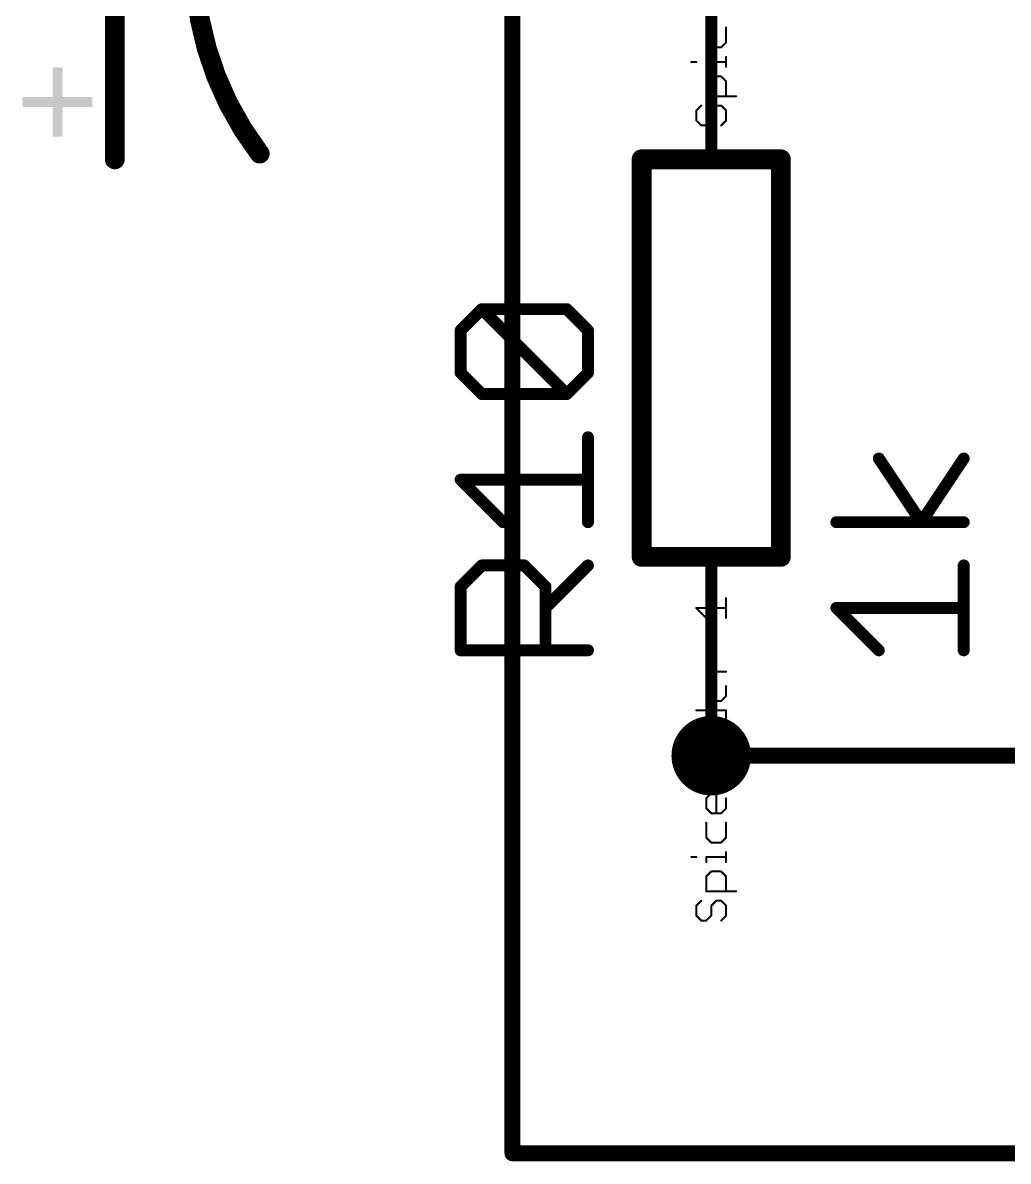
# Model space of a CAD drawing. Extents: x -22 to 205, y 41 to 107.
# Drawn here: x -20.23 to -7.64, y 46.89 to 61.43 of the extents above; entities that cross this region are included whole.
import ezdxf

# ---------------------------------------------------------------- set-up
doc = ezdxf.new("R2010")
doc.units = 0
for name, color, linetype in [('91', 94, 'CONTINUOUS'), ('94', 14, 'CONTINUOUS'), ('95', 251, 'CONTINUOUS'), ('96', 251, 'CONTINUOUS'), ('99', 214, 'CONTINUOUS')]:
    doc.layers.add(name, color=color, linetype=linetype)

# ---------------------------------------------------------------- blocks, each defined once
blk = doc.blocks.new('RECT')
blk.add_solid([(-0.5, -0.5), (0.5, -0.5), (-0.5, 0.5), (0.5, 0.5)])

msp = doc.modelspace()

# ---------------------------------------------------------------- linework, layer by layer
at = {"layer": '91', "const_width": 0.2032}
for points in [[(-13.97, 62.23), (-13.97, 46.99)], [(-11.43, 52.07), (-3.81, 52.07)], [(-13.97, 46.99), (5.08, 46.99)]]:
    msp.add_lwpolyline(points, dxfattribs=at)
at = {"layer": '91'}
for points, const_width in [([(-11.43, 51.816, 1), (-11.43, 52.324, 1), (-11.43, 51.816)], 0.508), ([(-11.43, 52.1208, 1), (-11.43, 52.0192)], 0.1016), ([(-13.97, 47.0408, 1), (-13.97, 46.9392)], 0.1016), ([(-14.0208, 46.99, 1), (-13.9192, 46.99)], 0.1016)]:
    msp.add_lwpolyline(points, format="xyb", dxfattribs=dict(at, const_width=const_width))
at = {"layer": '94'}
for points, const_width in [([(-19.05, 59.69), (-19.05, 64.77)], 0.254), ([(-11.43, 62.23), (-11.43, 59.69)], 0.1524), ([(-12.319, 59.69), (-12.319, 54.61)], 0.254), ([(-10.541, 59.69), (-12.319, 59.69)], 0.254), ([(-10.541, 54.61), (-10.541, 59.69)], 0.254), ([(-10.541, 54.61), (-12.319, 54.61)], 0.254), ([(-11.43, 52.07), (-11.43, 54.61)], 0.1524)]:
    msp.add_lwpolyline(points, dxfattribs=dict(at, const_width=const_width))
for points, const_width in [([(-18.0339, 62.23, 0.1645), (-17.1996, 59.7631)], 0.254), ([(-17.2501, 59.7246, 1), (-17.1491, 59.8016)], 0.127), ([(-12.2555, 59.69, 1), (-12.3825, 59.69)], 0.127), ([(-12.319, 59.7535, 1), (-12.319, 59.6265)], 0.127), ([(-10.4775, 59.69, 1), (-10.6045, 59.69)], 0.127), ([(-10.541, 59.6265, 1), (-10.541, 59.7535)], 0.127), ([(-19.1135, 59.69, 1), (-18.9865, 59.69)], 0.127), ([(-11.4681, 59.69, 1), (-11.3919, 59.69)], 0.0762), ([(-12.319, 54.6735, 1), (-12.319, 54.5465)], 0.127), ([(-10.541, 54.5465, 1), (-10.541, 54.6735)], 0.127), ([(-12.3825, 54.61, 1), (-12.2555, 54.61)], 0.127), ([(-11.3919, 54.61, 1), (-11.4681, 54.61)], 0.0762), ([(-10.6045, 54.61, 1), (-10.4775, 54.61)], 0.127), ([(-11.4681, 52.07, 1), (-11.3919, 52.07)], 0.0762)]:
    msp.add_lwpolyline(points, format="xyb", dxfattribs=dict(at, const_width=const_width))
at = {"layer": '95', "const_width": 0.1524}
for points in [[(-14.6318, 57.504), (-14.3606, 57.7752)], [(-14.3606, 57.7752), (-13.276, 57.7752)], [(-13.276, 56.6905), (-14.3606, 57.7752)], [(-13.276, 57.7752), (-13.0048, 57.504)], [(-14.6318, 56.9617), (-14.6318, 57.504)], [(-13.0048, 57.504), (-13.0048, 56.9617)], [(-14.3606, 56.6905), (-14.6318, 56.9617)], [(-13.0048, 56.9617), (-13.276, 56.6905)], [(-13.276, 56.6905), (-14.3606, 56.6905)], [(-13.0048, 55.0534), (-13.0048, 56.138)], [(-14.0895, 55.0534), (-14.6318, 55.5957)], [(-14.6318, 55.5957), (-13.0048, 55.5957)], [(-14.6318, 54.2297), (-14.3606, 54.5009)], [(-14.3606, 54.5009), (-13.8183, 54.5009)], [(-13.8183, 54.5009), (-13.5471, 54.2297)], [(-13.5471, 53.9585), (-13.0048, 54.5009)], [(-14.6318, 53.4162), (-14.6318, 54.2297)], [(-13.5471, 54.2297), (-13.5471, 53.4162)], [(-13.0048, 53.4162), (-14.6318, 53.4162)]]:
    msp.add_lwpolyline(points, dxfattribs=at)
at = {"layer": '95', "const_width": 0.0762}
for points in [[(-14.3337, 57.8021, 1), (-14.3876, 57.7482)], [(-14.3606, 57.8133, 1), (-14.3606, 57.7371)], [(-14.3337, 57.7482, 1), (-14.3876, 57.8021)], [(-13.249, 57.8021, 1), (-13.3029, 57.7482)], [(-13.276, 57.7371, 1), (-13.276, 57.8133)], [(-14.5937, 57.504, 1), (-14.6699, 57.504)], [(-14.6587, 57.5309, 1), (-14.6048, 57.4771)], [(-12.9667, 57.504, 1), (-13.0429, 57.504)], [(-13.0317, 57.4771, 1), (-12.9779, 57.5309)], [(-14.6048, 56.9886, 1), (-14.6587, 56.9347)], [(-12.9779, 56.9347, 1), (-13.0317, 56.9886)], [(-14.6699, 56.9617, 1), (-14.5937, 56.9617)], [(-13.0429, 56.9617, 1), (-12.9667, 56.9617)], [(-14.3606, 56.7286, 1), (-14.3606, 56.6524)], [(-14.3876, 56.6636, 1), (-14.3337, 56.7175)], [(-13.3029, 56.7175, 1), (-13.249, 56.6636)], [(-13.3029, 56.6636, 1), (-13.249, 56.7175)], [(-13.276, 56.6524, 1), (-13.276, 56.7286)], [(-12.9667, 56.138, 1), (-13.0429, 56.138)], [(-14.6048, 55.6226, 1), (-14.6587, 55.5687)], [(-14.6318, 55.6338, 1), (-14.6318, 55.5576)], [(-13.0048, 55.5576, 1), (-13.0048, 55.6338)], [(-14.1164, 55.0264, 1), (-14.0625, 55.0803)], [(-13.0429, 55.0534, 1), (-12.9667, 55.0534)], [(-14.3606, 54.539, 1), (-14.3606, 54.4628)], [(-14.3337, 54.4739, 1), (-14.3876, 54.5278)], [(-13.7914, 54.5278, 1), (-13.8452, 54.4739)], [(-13.8183, 54.4628, 1), (-13.8183, 54.539)], [(-12.9779, 54.4739, 1), (-13.0317, 54.5278)], [(-14.5937, 54.2297, 1), (-14.6699, 54.2297)], [(-14.6587, 54.2566, 1), (-14.6048, 54.2028)], [(-13.509, 54.2297, 1), (-13.5852, 54.2297)], [(-13.5741, 54.2028, 1), (-13.5202, 54.2566)], [(-13.5741, 53.9855, 1), (-13.5202, 53.9316)], [(-14.6318, 53.4543, 1), (-14.6318, 53.3781)], [(-14.6699, 53.4162, 1), (-14.5937, 53.4162)], [(-13.5852, 53.4162, 1), (-13.509, 53.4162)], [(-13.0048, 53.3781, 1), (-13.0048, 53.4543)]]:
    msp.add_lwpolyline(points, format="xyb", dxfattribs=at)
at = {"layer": '96', "const_width": 0.0762}
for points in [[(-9.2572, 55.888, 1), (-9.3206, 55.8457)], [(-8.1725, 55.8457, 1), (-8.2359, 55.888)], [(-9.8312, 55.0915, 1), (-9.8312, 55.0153)], [(-8.2042, 55.0153, 1), (-8.2042, 55.0915)], [(-8.7782, 55.0745, 1), (-8.7148, 55.0322)], [(-8.7782, 55.0322, 1), (-8.7148, 55.0745)], [(-8.1661, 54.5009, 1), (-8.2423, 54.5009)], [(-9.8042, 53.9855, 1), (-9.8581, 53.9316)], [(-9.8312, 53.9966, 1), (-9.8312, 53.9204)], [(-8.2042, 53.9204, 1), (-8.2042, 53.9966)], [(-9.3158, 53.3893, 1), (-9.2619, 53.4431)], [(-8.2423, 53.4162, 1), (-8.1661, 53.4162)]]:
    msp.add_lwpolyline(points, format="xyb", dxfattribs=at)
at = {"layer": '96', "const_width": 0.1524}
for points in [[(-8.7465, 55.0534), (-9.2889, 55.8668)], [(-8.2042, 55.8668), (-8.7465, 55.0534)], [(-8.2042, 55.0534), (-9.8312, 55.0534)], [(-8.2042, 53.4162), (-8.2042, 54.5009)], [(-9.2889, 53.4162), (-9.8312, 53.9585)], [(-9.8312, 53.9585), (-8.2042, 53.9585)]]:
    msp.add_lwpolyline(points, dxfattribs=at)
at = {"layer": '99', "const_width": 0.0254}
for points in [[(-11.4937, 61.3743), (-11.4937, 61.1836)], [(-11.2395, 61.1836), (-11.2395, 61.3743)], [(-11.4937, 61.1836), (-11.4302, 61.1201)], [(-11.4302, 61.1201), (-11.3031, 61.1201)], [(-11.3031, 61.1201), (-11.2395, 61.1836)], [(-11.2395, 60.8706), (-11.2395, 60.9977)], [(-11.6844, 60.9342), (-11.6208, 60.9342)], [(-11.4937, 60.8706), (-11.4937, 60.9342)], [(-11.4937, 60.9342), (-11.2395, 60.9342)], [(-11.4937, 60.6871), (-11.4302, 60.7506)], [(-11.4937, 60.4964), (-11.4937, 60.6871)], [(-11.4302, 60.7506), (-11.3031, 60.7506)], [(-11.3031, 60.7506), (-11.2395, 60.6871)], [(-11.2395, 60.6871), (-11.2395, 60.4964)], [(-11.5573, 60.3764), (-11.6208, 60.3129)], [(-11.1124, 60.4964), (-11.4937, 60.4964)], [(-11.4302, 60.3129), (-11.3666, 60.3764)], [(-11.3666, 60.3764), (-11.3031, 60.3764)], [(-11.3031, 60.3764), (-11.2395, 60.3129)], [(-11.6208, 60.3129), (-11.6208, 60.1857)], [(-11.4302, 60.1857), (-11.4302, 60.3129)], [(-11.2395, 60.3129), (-11.2395, 60.1857)], [(-11.6208, 60.1857), (-11.5573, 60.1222)], [(-11.5573, 60.1222), (-11.4937, 60.1222)], [(-11.4937, 60.1222), (-11.4302, 60.1857)], [(-11.2395, 60.1857), (-11.3031, 60.1222)], [(-11.4937, 53.829), (-11.6208, 53.9561)], [(-11.6208, 53.9561), (-11.2395, 53.9561)], [(-11.2395, 53.829), (-11.2395, 54.0832)], [(-11.4937, 53.2701), (-11.4937, 53.3336)], [(-11.3666, 53.1429), (-11.4937, 53.2701)], [(-11.2395, 53.1429), (-11.4937, 53.1429)], [(-11.4937, 52.9594), (-11.4302, 53.023)], [(-11.4937, 52.8323), (-11.4937, 52.9594)], [(-11.4302, 53.023), (-11.3666, 53.023)], [(-11.3666, 53.023), (-11.3666, 52.7687)], [(-11.2395, 52.9594), (-11.2395, 52.8323)], [(-11.4302, 52.7687), (-11.4937, 52.8323)], [(-11.2395, 52.8323), (-11.3031, 52.7687)], [(-11.6208, 52.6487), (-11.2395, 52.6487)], [(-11.4937, 52.4581), (-11.4937, 52.6487)], [(-11.3031, 52.7687), (-11.4302, 52.7687)], [(-11.2395, 52.6487), (-11.2395, 52.4581)], [(-11.4302, 52.3945), (-11.4937, 52.4581)], [(-11.3031, 52.3945), (-11.4302, 52.3945)], [(-11.2395, 52.4581), (-11.3031, 52.3945)], [(-11.4937, 52.2098), (-11.4937, 52.2734)], [(-11.3666, 52.0827), (-11.4937, 52.2098)], [(-11.2395, 52.0827), (-11.4937, 52.0827)], [(-11.5573, 51.9627), (-11.6208, 51.8992)], [(-11.3031, 51.9627), (-11.5573, 51.9627)], [(-11.2395, 51.8992), (-11.3031, 51.9627)], [(-11.6208, 51.8992), (-11.6208, 51.772)], [(-11.6208, 51.772), (-11.5573, 51.7085)], [(-11.3031, 51.7085), (-11.2395, 51.772)], [(-11.2395, 51.772), (-11.2395, 51.8992)], [(-11.5573, 51.7085), (-11.3031, 51.7085)], [(-11.4937, 51.5249), (-11.4302, 51.5885)], [(-11.4937, 51.3978), (-11.4937, 51.5249)], [(-11.4302, 51.5885), (-11.3666, 51.5885)], [(-11.3666, 51.5885), (-11.3666, 51.3343)], [(-11.2395, 51.5249), (-11.2395, 51.3978)], [(-11.4302, 51.3343), (-11.4937, 51.3978)], [(-11.3031, 51.3343), (-11.4302, 51.3343)], [(-11.2395, 51.3978), (-11.3031, 51.3343)], [(-11.4937, 51.2143), (-11.4937, 51.0236)], [(-11.2395, 51.0236), (-11.2395, 51.2143)], [(-11.4937, 51.0236), (-11.4302, 50.9601)], [(-11.4302, 50.9601), (-11.3031, 50.9601)], [(-11.3031, 50.9601), (-11.2395, 51.0236)], [(-11.6844, 50.7742), (-11.6208, 50.7742)], [(-11.4937, 50.7106), (-11.4937, 50.7742)], [(-11.4937, 50.7742), (-11.2395, 50.7742)], [(-11.2395, 50.7106), (-11.2395, 50.8377)], [(-11.4937, 50.5271), (-11.4302, 50.5906)], [(-11.4937, 50.3364), (-11.4937, 50.5271)], [(-11.4302, 50.5906), (-11.3031, 50.5906)], [(-11.3031, 50.5906), (-11.2395, 50.5271)], [(-11.2395, 50.5271), (-11.2395, 50.3364)], [(-11.1124, 50.3364), (-11.4937, 50.3364)], [(-11.5573, 50.2164), (-11.6208, 50.1529)], [(-11.4302, 50.1529), (-11.3666, 50.2164)], [(-11.3666, 50.2164), (-11.3031, 50.2164)], [(-11.3031, 50.2164), (-11.2395, 50.1529)], [(-11.6208, 50.1529), (-11.6208, 50.0257)], [(-11.6208, 50.0257), (-11.5573, 49.9622)], [(-11.4937, 49.9622), (-11.4302, 50.0257)], [(-11.4302, 50.0257), (-11.4302, 50.1529)], [(-11.2395, 50.0257), (-11.3031, 49.9622)], [(-11.2395, 50.1529), (-11.2395, 50.0257)], [(-11.5573, 49.9622), (-11.4937, 49.9622)]]:
    msp.add_lwpolyline(points, dxfattribs=at)
at = {"layer": '99', "const_width": 0.0127}
for points in [[(-11.4874, 61.3743, 1), (-11.5001, 61.3743)], [(-11.2332, 61.3743, 1), (-11.2459, 61.3743)], [(-11.4892, 61.1881, 1), (-11.4982, 61.1791)], [(-11.5001, 61.1836, 1), (-11.4874, 61.1836)], [(-11.4302, 61.1264, 1), (-11.4302, 61.1137)], [(-11.4347, 61.1156, 1), (-11.4257, 61.1246)], [(-11.3075, 61.1246, 1), (-11.2986, 61.1156)], [(-11.3031, 61.1137, 1), (-11.3031, 61.1264)], [(-11.2459, 61.1836, 1), (-11.2332, 61.1836)], [(-11.235, 61.1791, 1), (-11.244, 61.1881)], [(-11.2332, 60.9977, 1), (-11.2459, 60.9977)], [(-11.6844, 60.9405, 1), (-11.6844, 60.9278)], [(-11.6208, 60.9278, 1), (-11.6208, 60.9405)], [(-11.4874, 60.9342, 1), (-11.5001, 60.9342)], [(-11.4937, 60.9405, 1), (-11.4937, 60.9278)], [(-11.5001, 60.8706, 1), (-11.4874, 60.8706)], [(-11.2459, 60.8706, 1), (-11.2332, 60.8706)], [(-11.2395, 60.9278, 1), (-11.2395, 60.9405)], [(-11.4874, 60.6871, 1), (-11.5001, 60.6871)], [(-11.4982, 60.6915, 1), (-11.4892, 60.6826)], [(-11.4302, 60.757, 1), (-11.4302, 60.7443)], [(-11.4257, 60.7461, 1), (-11.4347, 60.7551)], [(-11.2986, 60.7551, 1), (-11.3075, 60.7461)], [(-11.3031, 60.7443, 1), (-11.3031, 60.757)], [(-11.2332, 60.6871, 1), (-11.2459, 60.6871)], [(-11.244, 60.6826, 1), (-11.235, 60.6915)], [(-11.5528, 60.3719, 1), (-11.5618, 60.3809)], [(-11.4937, 60.5027, 1), (-11.4937, 60.49)], [(-11.5001, 60.4964, 1), (-11.4874, 60.4964)], [(-11.3666, 60.3828, 1), (-11.3666, 60.3701)], [(-11.3621, 60.3719, 1), (-11.3711, 60.3809)], [(-11.2986, 60.3809, 1), (-11.3075, 60.3719)], [(-11.3031, 60.3701, 1), (-11.3031, 60.3828)], [(-11.2459, 60.4964, 1), (-11.2332, 60.4964)], [(-11.1124, 60.49, 1), (-11.1124, 60.5027)], [(-11.6145, 60.3129, 1), (-11.6272, 60.3129)], [(-11.6253, 60.3173, 1), (-11.6163, 60.3084)], [(-11.4238, 60.3129, 1), (-11.4365, 60.3129)], [(-11.4347, 60.3173, 1), (-11.4257, 60.3084)], [(-11.2332, 60.3129, 1), (-11.2459, 60.3129)], [(-11.244, 60.3084, 1), (-11.235, 60.3173)], [(-11.6272, 60.1857, 1), (-11.6145, 60.1857)], [(-11.6163, 60.1902, 1), (-11.6253, 60.1813)], [(-11.5573, 60.1285, 1), (-11.5573, 60.1158)], [(-11.5618, 60.1177, 1), (-11.5528, 60.1267)], [(-11.4982, 60.1267, 1), (-11.4892, 60.1177)], [(-11.4937, 60.1158, 1), (-11.4937, 60.1285)], [(-11.4365, 60.1857, 1), (-11.4238, 60.1857)], [(-11.4257, 60.1813, 1), (-11.4347, 60.1902)], [(-11.3075, 60.1267, 1), (-11.2986, 60.1177)], [(-11.2459, 60.1857, 1), (-11.2332, 60.1857)], [(-11.235, 60.1813, 1), (-11.244, 60.1902)], [(-11.6163, 53.9606, 1), (-11.6253, 53.9516)], [(-11.6208, 53.9624, 1), (-11.6208, 53.9497)], [(-11.2332, 54.0832, 1), (-11.2459, 54.0832)], [(-11.2395, 53.9497, 1), (-11.2395, 53.9624)], [(-11.4982, 53.8245, 1), (-11.4892, 53.8335)], [(-11.2459, 53.829, 1), (-11.2332, 53.829)], [(-11.4874, 53.3336, 1), (-11.5001, 53.3336)], [(-11.4892, 53.2745, 1), (-11.4982, 53.2656)], [(-11.5001, 53.2701, 1), (-11.4874, 53.2701)], [(-11.4937, 53.1493, 1), (-11.4937, 53.1366)], [(-11.3711, 53.1385, 1), (-11.3621, 53.1474)], [(-11.2395, 53.1366, 1), (-11.2395, 53.1493)], [(-11.4874, 52.9594, 1), (-11.5001, 52.9594)], [(-11.4982, 52.9639, 1), (-11.4892, 52.9549)], [(-11.4302, 53.0293, 1), (-11.4302, 53.0166)], [(-11.4257, 53.0185, 1), (-11.4347, 53.0274)], [(-11.3603, 53.023, 1), (-11.373, 53.023)], [(-11.3666, 53.0166, 1), (-11.3666, 53.0293)], [(-11.2332, 52.9594, 1), (-11.2459, 52.9594)], [(-11.4892, 52.8368, 1), (-11.4982, 52.8278)], [(-11.5001, 52.8323, 1), (-11.4874, 52.8323)], [(-11.2459, 52.8323, 1), (-11.2332, 52.8323)], [(-11.235, 52.8278, 1), (-11.244, 52.8368)], [(-11.6208, 52.6551, 1), (-11.6208, 52.6424)], [(-11.4874, 52.6487, 1), (-11.5001, 52.6487)], [(-11.4302, 52.7751, 1), (-11.4302, 52.7624)], [(-11.4347, 52.7642, 1), (-11.4257, 52.7732)], [(-11.373, 52.7687, 1), (-11.3603, 52.7687)], [(-11.3075, 52.7732, 1), (-11.2986, 52.7642)], [(-11.3031, 52.7624, 1), (-11.3031, 52.7751)], [(-11.2332, 52.6487, 1), (-11.2459, 52.6487)], [(-11.2395, 52.6424, 1), (-11.2395, 52.6551)], [(-11.4892, 52.4626, 1), (-11.4982, 52.4536)], [(-11.5001, 52.4581, 1), (-11.4874, 52.4581)], [(-11.4302, 52.4009, 1), (-11.4302, 52.3882)], [(-11.4347, 52.39, 1), (-11.4257, 52.399)], [(-11.3075, 52.399, 1), (-11.2986, 52.39)], [(-11.3031, 52.3882, 1), (-11.3031, 52.4009)], [(-11.2459, 52.4581, 1), (-11.2332, 52.4581)], [(-11.235, 52.4536, 1), (-11.244, 52.4626)], [(-11.4874, 52.2734, 1), (-11.5001, 52.2734)], [(-11.4892, 52.2143, 1), (-11.4982, 52.2053)], [(-11.5001, 52.2098, 1), (-11.4874, 52.2098)], [(-11.4937, 52.089, 1), (-11.4937, 52.0763)], [(-11.3711, 52.0782, 1), (-11.3621, 52.0872)], [(-11.2395, 52.0763, 1), (-11.2395, 52.089)], [(-11.5573, 51.9691, 1), (-11.5573, 51.9564)], [(-11.5528, 51.9582, 1), (-11.5618, 51.9672)], [(-11.2986, 51.9672, 1), (-11.3075, 51.9582)], [(-11.3031, 51.9564, 1), (-11.3031, 51.9691)], [(-11.6145, 51.8992, 1), (-11.6272, 51.8992)], [(-11.6253, 51.9036, 1), (-11.6163, 51.8947)], [(-11.6163, 51.7765, 1), (-11.6253, 51.7676)], [(-11.2332, 51.8992, 1), (-11.2459, 51.8992)], [(-11.244, 51.8947, 1), (-11.235, 51.9036)], [(-11.235, 51.7676, 1), (-11.244, 51.7765)], [(-11.6272, 51.772, 1), (-11.6145, 51.772)], [(-11.5573, 51.7148, 1), (-11.5573, 51.7021)], [(-11.5618, 51.704, 1), (-11.5528, 51.713)], [(-11.3075, 51.713, 1), (-11.2986, 51.704)], [(-11.3031, 51.7021, 1), (-11.3031, 51.7148)], [(-11.2459, 51.772, 1), (-11.2332, 51.772)], [(-11.4874, 51.5249, 1), (-11.5001, 51.5249)], [(-11.4982, 51.5294, 1), (-11.4892, 51.5205)], [(-11.4302, 51.5948, 1), (-11.4302, 51.5821)], [(-11.4257, 51.584, 1), (-11.4347, 51.593)], [(-11.3603, 51.5885, 1), (-11.373, 51.5885)], [(-11.3666, 51.5821, 1), (-11.3666, 51.5948)], [(-11.2332, 51.5249, 1), (-11.2459, 51.5249)], [(-11.4892, 51.4023, 1), (-11.4982, 51.3933)], [(-11.5001, 51.3978, 1), (-11.4874, 51.3978)], [(-11.4302, 51.3406, 1), (-11.4302, 51.3279)], [(-11.3031, 51.3279, 1), (-11.3031, 51.3406)], [(-11.2459, 51.3978, 1), (-11.2332, 51.3978)], [(-11.235, 51.3933, 1), (-11.244, 51.4023)], [(-11.4874, 51.2143, 1), (-11.5001, 51.2143)], [(-11.4347, 51.3298, 1), (-11.4257, 51.3388)], [(-11.373, 51.3343, 1), (-11.3603, 51.3343)], [(-11.3075, 51.3388, 1), (-11.2986, 51.3298)], [(-11.2332, 51.2143, 1), (-11.2459, 51.2143)], [(-11.4892, 51.0281, 1), (-11.4982, 51.0191)], [(-11.5001, 51.0236, 1), (-11.4874, 51.0236)], [(-11.4302, 50.9664, 1), (-11.4302, 50.9537)], [(-11.4347, 50.9556, 1), (-11.4257, 50.9646)], [(-11.3075, 50.9646, 1), (-11.2986, 50.9556)], [(-11.3031, 50.9537, 1), (-11.3031, 50.9664)], [(-11.2459, 51.0236, 1), (-11.2332, 51.0236)], [(-11.235, 51.0191, 1), (-11.244, 51.0281)], [(-11.6844, 50.7805, 1), (-11.6844, 50.7678)], [(-11.6208, 50.7678, 1), (-11.6208, 50.7805)], [(-11.4874, 50.7742, 1), (-11.5001, 50.7742)], [(-11.4937, 50.7805, 1), (-11.4937, 50.7678)], [(-11.2332, 50.8377, 1), (-11.2459, 50.8377)], [(-11.2395, 50.7678, 1), (-11.2395, 50.7805)], [(-11.5001, 50.7106, 1), (-11.4874, 50.7106)], [(-11.2459, 50.7106, 1), (-11.2332, 50.7106)], [(-11.4874, 50.5271, 1), (-11.5001, 50.5271)], [(-11.4982, 50.5315, 1), (-11.4892, 50.5226)], [(-11.4302, 50.597, 1), (-11.4302, 50.5843)], [(-11.4257, 50.5861, 1), (-11.4347, 50.5951)], [(-11.2986, 50.5951, 1), (-11.3075, 50.5861)], [(-11.3031, 50.5843, 1), (-11.3031, 50.597)], [(-11.2332, 50.5271, 1), (-11.2459, 50.5271)], [(-11.244, 50.5226, 1), (-11.235, 50.5315)], [(-11.4937, 50.3427, 1), (-11.4937, 50.33)], [(-11.5001, 50.3364, 1), (-11.4874, 50.3364)], [(-11.2459, 50.3364, 1), (-11.2332, 50.3364)], [(-11.1124, 50.33, 1), (-11.1124, 50.3427)], [(-11.5528, 50.2119, 1), (-11.5618, 50.2209)], [(-11.3666, 50.2228, 1), (-11.3666, 50.2101)], [(-11.3621, 50.2119, 1), (-11.3711, 50.2209)], [(-11.2986, 50.2209, 1), (-11.3075, 50.2119)], [(-11.3031, 50.2101, 1), (-11.3031, 50.2228)], [(-11.6145, 50.1529, 1), (-11.6272, 50.1529)], [(-11.6253, 50.1573, 1), (-11.6163, 50.1484)], [(-11.6163, 50.0302, 1), (-11.6253, 50.0213)], [(-11.4238, 50.1529, 1), (-11.4365, 50.1529)], [(-11.4347, 50.1573, 1), (-11.4257, 50.1484)], [(-11.4257, 50.0213, 1), (-11.4347, 50.0302)], [(-11.2332, 50.1529, 1), (-11.2459, 50.1529)], [(-11.235, 50.0213, 1), (-11.244, 50.0302)], [(-11.244, 50.1484, 1), (-11.235, 50.1573)], [(-11.6272, 50.0257, 1), (-11.6145, 50.0257)], [(-11.5573, 49.9685, 1), (-11.5573, 49.9558)], [(-11.5618, 49.9577, 1), (-11.5528, 49.9667)], [(-11.4982, 49.9667, 1), (-11.4892, 49.9577)], [(-11.4937, 49.9558, 1), (-11.4937, 49.9685)], [(-11.4365, 50.0257, 1), (-11.4238, 50.0257)], [(-11.3075, 49.9667, 1), (-11.2986, 49.9577)], [(-11.2459, 50.0257, 1), (-11.2332, 50.0257)]]:
    msp.add_lwpolyline(points, format="xyb", dxfattribs=at)

# ---------------------------------------------------------------- block references
at = {"layer": '94', "rotation": 90}
for xscale, yscale in [(0.889, 0.127), (0.127, 0.889)]:
    msp.add_blockref('RECT', (-19.7815, 60.4215), dxfattribs=dict(at, xscale=xscale, yscale=yscale))

doc.saveas('drawing.dxf')
